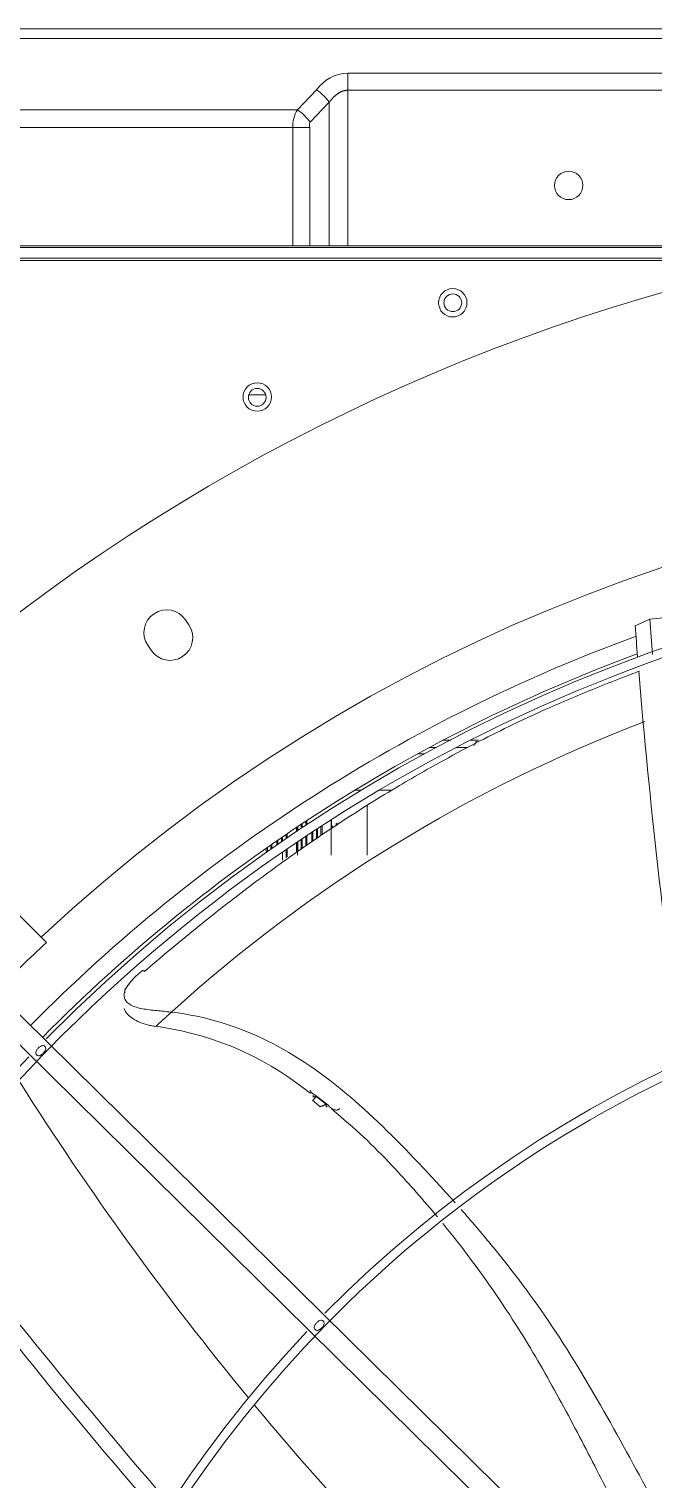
# Model space of a CAD drawing. Header units: millimetres. Extents: x 113490 to 142599, y -20467 to 115.
# Drawn here: x 123821 to 123996.6, y -10092.3 to -9684.5 of the extents above; entities that cross this region are included whole.
import ezdxf

# ---------------------------------------------------------------- set-up
doc = ezdxf.new("R2010")
doc.units = ezdxf.units.MM
doc.layers.add('DV3_0', color=7, linetype='Continuous')

msp = doc.modelspace()

# ---------------------------------------------------------------- linework, layer by layer
at = {"layer": 'DV3_0', "color": 7, "linetype": 'Continuous', "lineweight": 15}
for p, q in [((123592.62, -9684.49), (124707.86, -9684.49)), ((123683.58, -9745.99), (124616.9, -9745.99)), ((123895.22, -9745.49), (123810.46, -9745.49)), ((123899.99, -9745.49), (123895.22, -9745.49)), ((123899.99, -9745.49), (123905.51, -9745.49)), ((123910.68, -9745.49), (123905.51, -9745.49)), ((123910.68, -9745.49), (124035, -9745.49)), ((123683.58, -9748.99), (124616.9, -9748.99)), ((123887.63, -9787.36), (123882.85, -9787.36)), ((123866.02, -9852.11), (123865.08, -9850.7)), ((123995.65, -9850.46), (123991.55, -9852.32)), ((124009.97, -9849.06), (123995.65, -9850.46)), ((123854.44, -9857.81), (123855.38, -9859.23)), ((123939.73, -9884.49), (123937.57, -9884.49)), ((123947.52, -9884.49), (123945.2, -9884.49)), ((123933.62, -9886.59), (123935.74, -9886.59)), ((123941.11, -9886.59), (123944.42, -9886.59)), ((123912.67, -9898.59), (123914.6, -9898.59)), ((123919.48, -9898.59), (123923.12, -9898.59)), ((123916.16, -9902.95), (123916.16, -9916.86)), ((123896.32, -9910.23), (123896.32, -9909.02)), ((123896.52, -9908.89), (123896.52, -9910.1)), ((123896.62, -9908.82), (123896.62, -9910.02)), ((123897.61, -9909.37), (123897.61, -9908.17)), ((123897.91, -9907.97), (123897.91, -9909.17)), ((123898.9, -9908.51), (123898.9, -9907.32)), ((123899.2, -9907.12), (123899.2, -9908.31)), ((123901.88, -9912.18), (123901.88, -9909.55)), ((123902.18, -9909.35), (123902.18, -9911.97)), ((123903.16, -9911.32), (123903.16, -9908.71)), ((123903.47, -9908.51), (123903.47, -9911.12)), ((123906.04, -9916.86), (123906.04, -9906.85)), ((123906.14, -9909.4), (123906.14, -9906.79)), ((123906.44, -9908.62), (123906.44, -9909.2)), ((123907.43, -9908.57), (123907.43, -9907.97)), ((123907.73, -9907.78), (123907.73, -9908.37)), ((123889.38, -9913.76), (123889.38, -9914.98)), ((123890.77, -9914.01), (123890.77, -9912.79)), ((123891.07, -9912.59), (123891.07, -9913.8)), ((123892.05, -9913.12), (123892.05, -9911.91)), ((123892.36, -9911.7), (123892.36, -9912.91)), ((123893.34, -9912.24), (123893.34, -9911.03)), ((123893.64, -9910.83), (123893.64, -9912.04)), ((123896.32, -9916.14), (123896.32, -9913.24)), ((123896.52, -9913.11), (123896.52, -9916.86)), ((123896.62, -9913.04), (123896.62, -9915.92)), ((123897.61, -9915.22), (123897.61, -9912.37)), ((123897.91, -9912.17), (123897.91, -9915.01)), ((123898.9, -9914.31), (123898.9, -9911.51)), ((123899.2, -9911.31), (123899.2, -9914.09)), ((123900.59, -9913.1), (123900.59, -9910.39)), ((123900.89, -9910.19), (123900.89, -9912.89)), ((123887.78, -9916.09), (123887.78, -9914.87)), ((123888.09, -9914.66), (123888.09, -9915.88)), ((123889.07, -9915.19), (123889.07, -9913.97)), ((123892.36, -9915.95), (123892.36, -9918.28)), ((123893.34, -9917.57), (123893.34, -9915.27)), ((123893.64, -9915.06), (123893.64, -9917.35)), ((123824.46, -9939.88), (123808.35, -9923.77)), ((123790.01, -9942.2), (124132.44, -10279.87)), ((124136, -10274.95), (123797.7, -9941.35)), ((123825.96, -9941.37), (123824.46, -9939.88)), ((123899.18, -9983.09), (123900.19, -9983.77)), ((123900.8, -9985.75), (123902.97, -9987.61)), ((123901.95, -9984.64), (123901.85, -9984.74)), ((123904.74, -9986.77), (123901.95, -9984.64)), ((123906.13, -9988.16), (123907.43, -9989.31))]:
    msp.add_line(p, q, dxfattribs=at)
at = {"layer": 'DV3_0', "color": 7, "linetype": 'Continuous', "lineweight": 20}
for p, q in [((123592.62, -9687.14), (124707.86, -9687.14)), ((124035, -9696.95), (123910.68, -9696.95)), ((123910.68, -9701.73), (123910.68, -9696.95)), ((123901.93, -9701.62), (123896.55, -9707.21)), ((123910.68, -9701.73), (123910.68, -9745.49)), ((124035, -9701.73), (123910.68, -9701.73)), ((123905.51, -9705.11), (123900.13, -9710.7)), ((123905.51, -9705.11), (123905.51, -9745.49)), ((123896.55, -9707.21), (123809.13, -9707.21)), ((123895.22, -9712.24), (123810.46, -9712.24)), ((123895.22, -9712.24), (123895.22, -9745.49)), ((123899.99, -9712.24), (123895.22, -9712.24)), ((123899.99, -9712.24), (123899.99, -9745.49)), ((123672.84, -9749.59), (124627.64, -9749.59)), ((123946.5, -9884.99), (123947.44, -9884.99)), ((123932.39, -9888.39), (123930.31, -9888.39)), ((123904.64, -9986.89), (123901.85, -9984.74))]:
    msp.add_line(p, q, dxfattribs=at)
at = {"layer": 'DV3_0', "color": 7, "linetype": 'Continuous', "lineweight": 15}
for centre, radius in [((123972.84, -9728.49), 4), ((123940.24, -9761.49), 4), ((123940.25, -9761.49), 2.5), ((123885.24, -9787.99), 4), ((123885.24, -9788.09), 2.5)]:
    msp.add_circle(centre, radius, dxfattribs=at)
at = {"layer": 'DV3_0', "color": 7, "linetype": 'Continuous', "lineweight": 20}
for centre, radius, start, end in [((123910.93, -9707.93), 10.99, 91.315, 144.9259), ((123904.55, -9712.01), 9.33, 149.0304, 181.427), ((123901.78, -9711.63), 1.89, 150.7542, 199.0007), ((124150.24, -10288.99), 461.75, 110.0855, 135.4011), ((124143.75, -10272.28), 420.46, 110.8294, 132.2399)]:
    msp.add_arc(centre, radius, start, end, dxfattribs=at)
at = {"layer": 'DV3_0', "color": 7, "linetype": 'Continuous', "lineweight": 15}
for centre, radius, start, end in [((124150.24, -10288.99), 551.5, 105.4775, 164.5225), ((124150.24, -10288.99), 477.5, 46.9802, 133.0198), ((124150.24, -10288.99), 456, 45.9967, 135.345), ((124150.24, -10288.99), 453.5, 90, 135.5593), ((123859.76, -9854.26), 6.4, 33.75, 213.75), ((123860.7, -9855.67), 6.4, 213.75, 33.75), ((125827.57, -9714.08), 1841.22, 184.30567, 184.57799), ((125911.31, -9702.15), 1921.39, 184.42691, 184.7246), ((124150.24, -10288.99), 457, 110.247, 135.3922), ((125827.57, -9714.08), 1841.22, 184.70532, 188.15423), ((123946.11, -9885.49), 0.5, 270, 0), ((124150.24, -10288.99), 475.39, 133.011, 135.4011), ((124150.24, -10288.99), 346, 46.4603, 135.3186), ((124150.24, -10288.99), 343.5, 90, 135.6595), ((123864.87, -9964.97), 19.7, 127.2844, 146.8694), ((123851.55, -9956.16), 3.73, 148.8324, 198.5323), ((123848.99, -9955.01), 1.01, 129.0108, 207.7636), ((123848.16, -9954.11), 0.229, 329.2787, 337.2497), ((123850.36, -10052.82), 92.44, 83.3264, 83.4691), ((123845.35, -10050.56), 86.32, 51.4172, 83.6329), ((124150.24, -10288.99), 456, 136.2282, 225.3442), ((124150.24, -10288.99), 453.5, 135.9912, 225.5589), ((124150.24, -10288.99), 453.5, 135.9166, 135.9912), ((124150.24, -10288.99), 453.5, 135.5593, 135.9166), ((124555.63, -9514.4), 872.25, 212.31442, 219.52465), ((123900.29, -9983.41), 5.58, 321.387, 322.944), ((125314.48, -8843.21), 1921.39, 217.51308, 220.85897), ((125250.25, -8898.73), 1840.9, 217.39011, 220.89455), ((124150.24, -10288.99), 346, 136.506, 225.3203), ((124150.24, -10288.99), 343.5, 135.6595, 225.6229), ((124150.24, -10288.99), 236, 46.5586, 135.2674), ((124150.24, -10288.99), 233.5, 90, 135.7261), ((124555.63, -9514.4), 872.25, 219.6863, 226.90224)]:
    msp.add_arc(centre, radius, start, end, dxfattribs=at)
for centre in [(123901.93, -9705.11), (123896.55, -9710.7)]:
    msp.add_ellipse(centre, major_axis=(4.49, -4.33), ratio=0.436952, start_param=1.144952, end_param=1.969202, dxfattribs=at)
at = {"layer": 'DV3_0', "color": 7, "linetype": 'Continuous', "lineweight": 20}
for points, knots in [([(123910.68, -9701.73), (123910.63, -9701.73), (123910.53, -9701.73), (123910.39, -9701.74), (123910.24, -9701.75), (123910.09, -9701.77), (123909.95, -9701.79), (123909.8, -9701.82), (123909.65, -9701.85), (123909.5, -9701.89), (123909.35, -9701.94), (123909.2, -9701.99), (123909.05, -9702.05), (123908.9, -9702.11), (123908.74, -9702.18), (123908.58, -9702.26), (123908.42, -9702.35), (123908.26, -9702.44), (123908.1, -9702.54), (123907.93, -9702.65), (123907.76, -9702.77), (123907.59, -9702.89), (123907.42, -9703.03), (123907.24, -9703.18), (123907.06, -9703.34), (123906.88, -9703.51), (123906.69, -9703.7), (123906.5, -9703.89), (123906.31, -9704.1), (123906.11, -9704.33), (123905.91, -9704.57), (123905.71, -9704.83), (123905.58, -9705.01), (123905.51, -9705.11)], [0, 0, 0, 0, 0.024413, 0.048868, 0.073403, 0.098058, 0.122876, 0.147897, 0.173164, 0.198721, 0.224613, 0.250887, 0.277591, 0.304774, 0.33249, 0.360793, 0.38974, 0.419391, 0.449809, 0.481061, 0.513216, 0.546348, 0.580533, 0.615853, 0.652392, 0.69024, 0.729488, 0.770232, 0.812573, 0.856611, 0.902453, 0.950186, 1, 1, 1, 1]), ([(123852.94, -9949.29), (123852.97, -9949.24), (123853.05, -9949.23), (123853.26, -9949.34), (123853.39, -9949.45), (123853.48, -9949.58)], [0, 0, 0, 0, 0.5, 0.5, 1, 1, 1, 1])]:
    msp.add_open_spline(points, degree=3, knots=knots, dxfattribs=at)
at = {"layer": 'DV3_0', "color": 7, "linetype": 'Continuous', "lineweight": 15}
for points, knots in [([(123992.78, -9865.09), (123991.08, -9865.72), (123986.94, -9867.29), (123978.09, -9870.8), (123968.51, -9874.84), (123957.93, -9879.71), (123948.76, -9884.23), (123937.69, -9890.07), (123924.07, -9897.83), (123908.47, -9907.59), (123893.01, -9918.22), (123879.71, -9928.12), (123868.99, -9936.61), (123860.56, -9943.53), (123855.69, -9947.69), (123853.48, -9949.58)], [0.2372655, 0.2372655, 0.2372655, 0.2372655, 0.2629324, 0.3003611, 0.375216, 0.4179257, 0.4668403, 0.518544, 0.5907456, 0.6811722, 0.7688048, 0.8461038, 0.908484, 0.9586231, 1, 1, 1, 1]), ([(123848.01, -9957.34), (123848.31, -9958.06), (123848.93, -9958.62), (123850.64, -9959.5), (123851.74, -9959.81), (123854.19, -9960.27), (123855.54, -9960.43), (123858.25, -9960.71), (123859.62, -9960.83), (123860.87, -9960.98)], [0, 0, 0, 0, 0.25, 0.25, 0.5, 0.5, 0.75, 0.75, 1, 1, 1, 1]), ([(123847.76, -9959.98), (123847.9, -9960.31), (123848.25, -9961.13), (123849.59, -9962.43), (123852.32, -9964.19), (123854.84, -9964.71), (123856.79, -9965.07)], [0, 0, 0, 0, 0.112555, 0.329721, 0.555034, 1, 1, 1, 1]), ([(123856.71, -9965.05), (123856.71, -9965.04), (123856.77, -9964.98), (123856.97, -9964.78), (123857.35, -9964.43), (123857.76, -9964.05), (123858.31, -9963.53), (123859.01, -9962.9), (123859.9, -9962.09), (123860.66, -9961.4), (123861.1, -9961)], [0.4374993, 0.4374993, 0.4374993, 0.4374993, 0.4998211, 0.6248762, 0.6874038, 0.7499314, 0.812459, 0.8749866, 0.9375141, 0.9999949, 0.9999949, 0.9999949, 0.9999949]), ([(123940.91, -10014.59), (123937.95, -10011.28), (123934.94, -10008.01), (123925.29, -9997.77), (123918.49, -9990.88), (123904.03, -9978.58), (123896.36, -9973.17), (123879.77, -9964.95), (123870.85, -9962.12), (123861.1, -9961)], [0.5671555, 0.5671555, 0.5671555, 0.5671555, 0.625, 0.625, 0.75, 0.75, 0.875, 0.875, 1, 1, 1, 1]), ([(123823.18, -9973.03), (123823.14, -9972.98), (123823.06, -9972.89), (123822.95, -9972.65), (123822.91, -9972.25), (123823.09, -9971.82), (123823.35, -9971.43), (123823.63, -9971.12), (123823.93, -9970.84), (123824.31, -9970.57), (123824.73, -9970.39), (123825.12, -9970.42), (123825.36, -9970.53), (123825.45, -9970.61), (123825.5, -9970.65)], [0, 0, 0, 0, 0.040441, 0.08184, 0.180502, 0.319168, 0.407275, 0.502441, 0.597059, 0.684342, 0.821198, 0.918588, 0.959713, 1, 1, 1, 1]), ([(123825.5, -9970.65), (123825.54, -9970.69), (123825.62, -9970.78), (123825.73, -9971.02), (123825.77, -9971.42), (123825.59, -9971.85), (123825.33, -9972.24), (123825.05, -9972.55), (123824.75, -9972.83), (123824.37, -9973.1), (123823.95, -9973.28), (123823.56, -9973.26), (123823.32, -9973.14), (123823.23, -9973.07), (123823.18, -9973.03)], [0, 0, 0, 0, 0.040419, 0.081737, 0.180004, 0.318741, 0.407079, 0.502384, 0.597672, 0.685216, 0.821732, 0.918627, 0.959704, 1, 1, 1, 1]), ([(123901.95, -9984.63), (123901.89, -9984.59), (123901.74, -9984.49), (123901.42, -9984.28), (123901.02, -9984.02), (123900.52, -9983.62), (123900.18, -9983.25), (123900.05, -9982.95), (123900.03, -9982.9)], [0, 0, 0, 0, 0.0427487, 0.1089556, 0.23488, 0.3499859, 0.5247423, 0.5619881, 0.5619881, 0.5619881, 0.5619881]), ([(123901.85, -9984.74), (123901.83, -9984.74), (123901.8, -9984.72), (123901.74, -9984.73), (123901.67, -9984.73), (123901.58, -9984.75), (123901.47, -9984.77), (123901.3, -9984.79), (123901.13, -9984.8), (123900.96, -9984.75), (123900.85, -9984.62), (123900.99, -9984.48), (123901.06, -9984.41)], [0, 0, 0, 0, 0.012044, 0.035772, 0.072016, 0.120628, 0.180709, 0.274151, 0.441021, 0.561352, 0.790208, 1, 1, 1, 1]), ([(123901.85, -9984.74), (123901.8, -9984.79), (123901.72, -9984.87), (123901.61, -9984.99), (123901.5, -9985.1), (123901.4, -9985.2), (123901.31, -9985.3), (123901.23, -9985.39), (123901.16, -9985.47), (123901.1, -9985.55), (123901.05, -9985.61), (123901, -9985.67), (123900.97, -9985.72), (123900.94, -9985.76), (123900.93, -9985.8), (123900.92, -9985.82), (123900.92, -9985.84), (123900.93, -9985.85), (123900.93, -9985.85)], [0, 0, 0, 0, 0.031475, 0.0625958, 0.0933628, 0.1237773, 0.1538417, 0.1835592, 0.2129345, 0.2419735, 0.2706833, 0.2990728, 0.3271542, 0.3549404, 0.3824438, 0.4096765, 0.4366503, 0.4569653, 0.4569653, 0.4569653, 0.4569653]), ([(123904.64, -9986.89), (123904.58, -9986.92), (123904.46, -9986.98), (123904.28, -9987.07), (123904.1, -9987.15), (123903.94, -9987.23), (123903.78, -9987.29), (123903.62, -9987.35), (123903.48, -9987.4), (123903.34, -9987.45), (123903.22, -9987.48), (123903.11, -9987.5), (123903.01, -9987.51), (123902.92, -9987.5), (123902.85, -9987.48), (123902.79, -9987.45), (123902.76, -9987.42), (123902.75, -9987.4)], [0, 0, 0, 0, 0.0314072, 0.063257, 0.0955249, 0.1281906, 0.1612384, 0.1946578, 0.2284443, 0.2625995, 0.2971318, 0.332057, 0.3673985, 0.4031877, 0.4394642, 0.4762758, 0.5136785, 0.5136785, 0.5136785, 0.5136785]), ([(123904.88, -9987.46), (123904.84, -9987.51), (123904.78, -9987.59), (123904.66, -9987.67), (123904.6, -9987.64), (123904.6, -9987.5), (123904.63, -9987.33), (123904.68, -9987.16), (123904.71, -9987.02), (123904.71, -9986.95), (123904.67, -9986.9), (123904.65, -9986.89), (123904.64, -9986.89)], [0, 0, 0, 0, 0.127334, 0.220789, 0.468502, 0.604215, 0.74663, 0.891503, 0.957481, 0.981971, 0.990853, 1, 1, 1, 1]), ([(123908.46, -9988.15), (123908.42, -9988.18), (123908.34, -9988.23), (123908.22, -9988.31), (123908.11, -9988.37), (123907.99, -9988.42), (123907.88, -9988.46), (123907.78, -9988.49), (123907.62, -9988.52), (123907.4, -9988.54), (123907.07, -9988.5), (123906.68, -9988.37), (123906.2, -9988.09), (123905.8, -9987.78), (123905.5, -9987.49), (123905.29, -9987.29), (123905.13, -9987.12), (123905, -9987), (123904.93, -9986.93), (123904.87, -9986.87), (123904.8, -9986.82), (123904.76, -9986.78), (123904.74, -9986.77)], [0, 0, 0, 0, 0.032342, 0.063135, 0.092386, 0.120131, 0.146436, 0.171383, 0.195073, 0.258132, 0.321275, 0.421155, 0.547116, 0.703173, 0.766665, 0.832575, 0.904454, 0.924849, 0.944576, 0.964005, 0.982714, 1, 1, 1, 1]), ([(123907.43, -9989.31), (123910.7, -9992.12), (123916.11, -9996.77), (123923.58, -10004.57), (123930.1, -10011.72), (123933.97, -10016.24), (123935.92, -10018.59)], [0, 0, 0, 0, 0.0665262, 0.1303545, 0.1795293, 0.2312581, 0.2312581, 0.2312581, 0.2312581]), ([(124001.04, -10106.65), (124000.06, -10104.85), (123999.08, -10103.04), (123993.31, -10092.33), (123988.56, -10083.48), (123978.76, -10066.14), (123973.71, -10057.66), (123962.88, -10041.45), (123957.08, -10033.74), (123948.25, -10023.01), (123945.46, -10019.74), (123942.62, -10016.53)], [0.0997666, 0.0997666, 0.0997666, 0.0997666, 0.125, 0.125, 0.25, 0.25, 0.375, 0.375, 0.5, 0.5, 0.5559137, 0.5559137, 0.5559137, 0.5559137]), ([(123937.47, -10020.47), (123938.72, -10022), (123944.21, -10028.86), (123953.73, -10041.87), (123965.02, -10060.03), (123975.3, -10079.1), (123984.45, -10097), (123990.52, -10108.76), (123993.3, -10113.93)], [0.2450626, 0.2450626, 0.2450626, 0.2450626, 0.2785483, 0.3937658, 0.5184271, 0.640965, 0.7604313, 0.861417, 0.861417, 0.861417, 0.861417]), ([(123901.51, -10050.27), (123901.47, -10050.22), (123901.39, -10050.13), (123901.28, -10049.89), (123901.24, -10049.49), (123901.42, -10049.06), (123901.68, -10048.67), (123901.95, -10048.36), (123902.26, -10048.08), (123902.63, -10047.81), (123903.05, -10047.62), (123903.45, -10047.65), (123903.69, -10047.77), (123903.78, -10047.85), (123903.82, -10047.88)], [0, 0, 0, 0, 0.040471, 0.081926, 0.180876, 0.319892, 0.408079, 0.503208, 0.597701, 0.68481, 0.821378, 0.918632, 0.959731, 1, 1, 1, 1]), ([(123903.82, -10047.88), (123903.86, -10047.93), (123903.94, -10048.02), (123904.06, -10048.26), (123904.1, -10048.66), (123903.92, -10049.09), (123903.65, -10049.48), (123903.38, -10049.79), (123903.07, -10050.07), (123902.7, -10050.34), (123902.28, -10050.52), (123901.89, -10050.5), (123901.65, -10050.39), (123901.56, -10050.31), (123901.51, -10050.27)], [0, 0, 0, 0, 0.040443, 0.081793, 0.180216, 0.319289, 0.407802, 0.503208, 0.598506, 0.68594, 0.822069, 0.918689, 0.959722, 1, 1, 1, 1])]:
    msp.add_open_spline(points, degree=3, knots=knots, dxfattribs=at)

doc.saveas('drawing.dxf')
